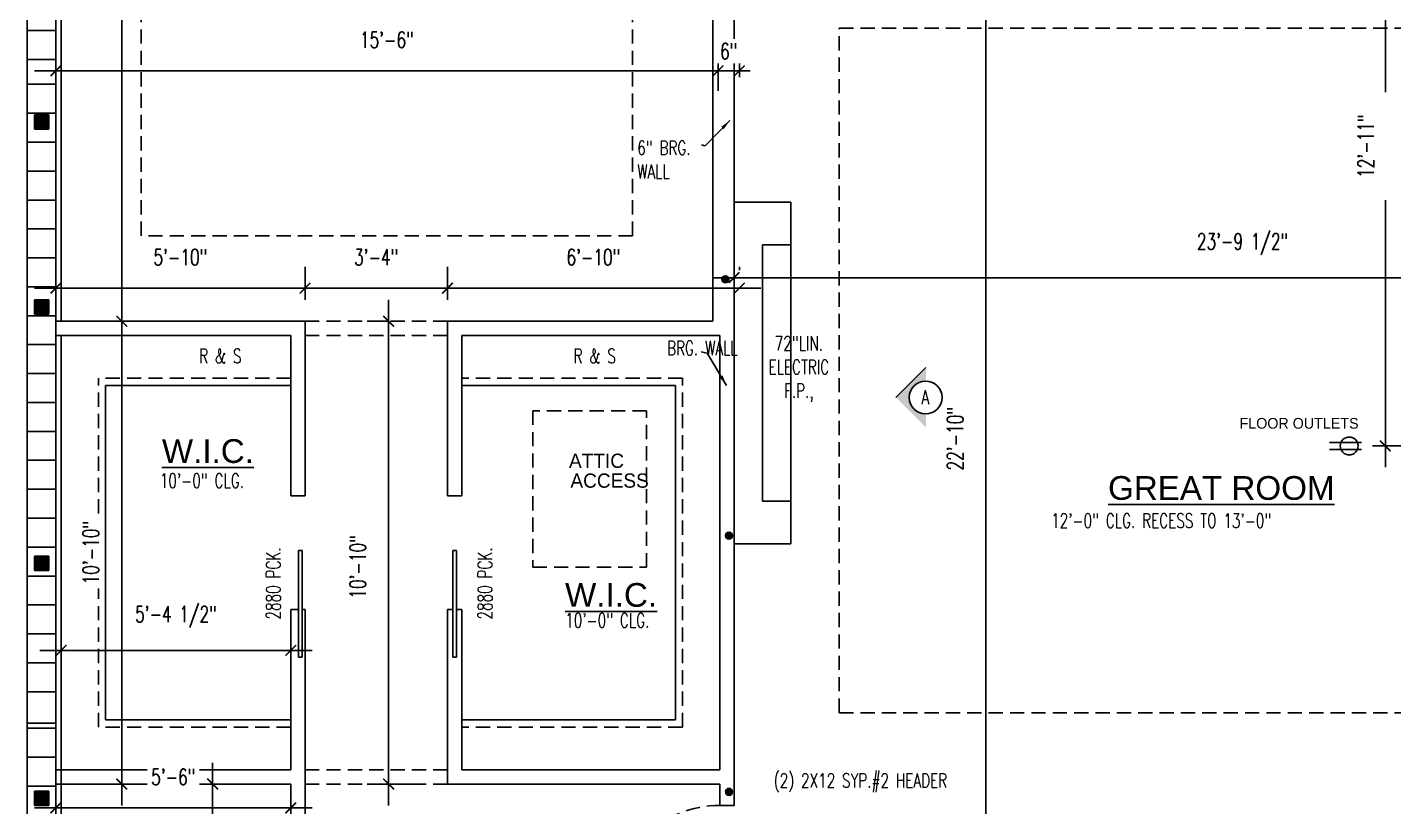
# Model space of a CAD drawing. Header units: inches. Extents: x -25328 to 8149, y -5530 to 4336.
# Drawn here: x -25318.6 to -24934.9, y 3133 to 3352 of the extents above; entities that cross this region are included whole.
import ezdxf

# ---------------------------------------------------------------- set-up
doc = ezdxf.new("R2010")
doc.units = ezdxf.units.IN
doc.header["$LTSCALE"] = 16
doc.header["$MEASUREMENT"] = 0
doc.linetypes.add('HIDDEN', pattern=[0.375, 0.25, -0.125])
doc.layers.get('0').update_dxf_attribs({"linetype": 'CONTINUOUS'})
doc.layers.get('DEFPOINTS').update_dxf_attribs({"linetype": 'CONTINUOUS'})
doc.layers.add('AREA', color=7, linetype='HIDDEN', plot=False)
for name, color, linetype in [('BLOCK', 8, 'CONTINUOUS'), ('CEILING', 8, 'CONTINUOUS'), ('CELLS', 165, 'CONTINUOUS'), ('CONC', 3, 'CONTINUOUS'), ('DIM', 5, 'CONTINUOUS'), ('DIMS', 5, 'CONTINUOUS'), ('DOORS', 1, 'CONTINUOUS'), ('DRY WALL', 8, 'CONTINUOUS'), ('ELECTRIC', 3, 'CONTINUOUS'), ('REBAR', 1, 'CONTINUOUS'), ('SHELF', 2, 'CONTINUOUS'), ('TEXT', 11, 'CONTINUOUS'), ('TEXT ROOM', 3, 'CONTINUOUS'), ('WALLS EXT', 6, 'CONTINUOUS'), ('WALLS INT', 6, 'CONTINUOUS')]:
    doc.layers.add(name, color=color, linetype=linetype)
doc.styles.add('ARCHM', font='ARCHM.SHX')
doc.styles.add('PAYTAS RM', font='romans.shx', dxfattribs={"width": 0.7, "height": 4.5})
doc.styles.add('PAYTS NOTES', font='romans.shx', dxfattribs={"width": 0.7, "height": 4.5})
doc.styles.add('TEST', font='swissk.ttf', dxfattribs={"height": 4})
doc.dimstyles.new('DIM- PAYTAS', dxfattribs={"dimscale": 48, "dimtxt": 0.1, "dimasz": 0.0625, "dimexe": 0.125, "dimexo": 0.125, "dimgap": 0.125, "dimtad": 1, "dimdec": 1, "dimzin": 3, "dimdsep": 46, "dimlunit": 4, "dimtxsty": 'PAYTAS RM', "dimblk": 'ARCHTICK', "dimcen": 0.09, "dimdle": 0.125, "dimclrd": 5, "dimclre": 5, "dimclrt": 11, "dimadec": 0, "dimazin": 0, "dimtfac": 1, "dimtdec": 1, "dimtofl": 0, "dimtmove": 2, "dimatfit": 3, "dimfxl": 0, "dimfrac": 2, "dimtolj": 1, "dimtzin": 3, "dimarcsym": 0})

# ---------------------------------------------------------------- blocks, each defined once
blk = doc.blocks.new('A$C79851F00')
at = {"layer": 'DOORS'}
for p, q in [((0, 1.5), (30, 1.5)), ((0, 0), (0, 1.5)), ((30, 0), (0, 0)), ((30, 1.5), (30, 0))]:
    blk.add_line(p, q, dxfattribs=at)
at = {"layer": 'DOORS', "color": 8, "linetype": 'HIDDEN'}
blk.add_arc((-0.03, -0.07), 30.07, 2.9928, 89.9448, dxfattribs=at)
blk = doc.blocks.new('CELL')
at = {"layer": 'CELLS', "linetype": 'Continuous'}
for p, q in [((-1.99, -1.89), (-1.99, 2.11)), ((-1.99, 2.11), (2.01, 2.11)), ((2.01, 2.11), (2.01, -1.89)), ((2.01, -1.89), (-1.99, -1.89))]:
    blk.add_line(p, q, dxfattribs=at)
for points in [[(-1.99, 2.11), (-1.99, -1.89), (2.01, 2.11), (-0.07, -1.89)], [(2.01, 2.11), (-0.07, -1.89), (2.01, -0.79), (1.71, -1.89)], [(2.01, -0.79), (1.71, -1.89), (2.01, -1.89)]]:
    blk.add_solid(points, dxfattribs=at)
blk = doc.blocks.new('_ArchTick')
at = {"color": 0, "linetype": 'ByBlock', "const_width": 0.15}
blk.add_lwpolyline([(-0.5, -0.5), (0.5, 0.5)], dxfattribs=at)
blk = doc.blocks.new('*D375')
at = {"layer": 'DEFPOINTS', "color": 0, "transparency": 16777216}
for p in [(-25240.61, 3278.72), (-25310.61, 3269.4), (-25240.61, 3269.4)]:
    blk.add_point(p, dxfattribs=at)
at = {"layer": 'DIMS', "color": 5, "lineweight": -2, "transparency": 16777216}
for p, q in [((-25310.61, 3275.4), (-25310.61, 3284.72)), ((-25240.61, 3275.4), (-25240.61, 3284.72)), ((-25316.61, 3278.72), (-25234.61, 3278.72))]:
    blk.add_line(p, q, dxfattribs=at)
at = {"layer": 'DIMS', "color": 5, "lineweight": -2, "transparency": 16777216, "xscale": 3, "yscale": 3, "zscale": 3, "rotation": 180}
blk.add_blockref('_ArchTick', (-25310.61, 3278.72), dxfattribs=at)
at = {"layer": 'DIMS', "color": 5, "lineweight": -2, "transparency": 16777216, "xscale": 3, "yscale": 3, "zscale": 3}
blk.add_blockref('_ArchTick', (-25240.61, 3278.72), dxfattribs=at)
at = {"layer": 'DIMS', "color": 11, "transparency": 16777216, "insert": (-25275.61, 3287.4), "char_height": 4.5, "attachment_point": 5, "style": 'PAYTAS RM'}
blk.add_mtext('\\A1;5\'-10"', dxfattribs=at)
blk = doc.blocks.new('*D376')
at = {"layer": 'DEFPOINTS', "color": 0, "transparency": 16777216}
for p in [(-25200.61, 3278.72), (-25240.61, 3269.4), (-25200.61, 3269.4)]:
    blk.add_point(p, dxfattribs=at)
at = {"layer": 'DIMS', "color": 5, "lineweight": -2, "transparency": 16777216}
for p, q in [((-25240.61, 3275.4), (-25240.61, 3284.72)), ((-25200.61, 3275.4), (-25200.61, 3284.72)), ((-25246.61, 3278.72), (-25194.61, 3278.72))]:
    blk.add_line(p, q, dxfattribs=at)
at = {"layer": 'DIMS', "color": 5, "lineweight": -2, "transparency": 16777216, "xscale": 3, "yscale": 3, "zscale": 3, "rotation": 180}
blk.add_blockref('_ArchTick', (-25240.61, 3278.72), dxfattribs=at)
at = {"layer": 'DIMS', "color": 5, "lineweight": -2, "transparency": 16777216, "xscale": 3, "yscale": 3, "zscale": 3}
blk.add_blockref('_ArchTick', (-25200.61, 3278.72), dxfattribs=at)
at = {"layer": 'DIMS', "color": 11, "transparency": 16777216, "insert": (-25220.61, 3287.4), "char_height": 4.5, "attachment_point": 5, "style": 'PAYTAS RM'}
blk.add_mtext('\\A1;3\'-4"', dxfattribs=at)
blk = doc.blocks.new('*D377')
at = {"layer": 'DEFPOINTS', "color": 0, "transparency": 16777216}
for p in [(-25118.61, 3278.72), (-25118.61, 3277.75), (-25200.61, 3269.4)]:
    blk.add_point(p, dxfattribs=at)
at = {"layer": 'DIMS', "color": 5, "lineweight": -2, "transparency": 16777216}
for p, q in [((-25200.61, 3275.4), (-25200.61, 3284.72)), ((-25118.61, 3283.75), (-25118.61, 3284.72)), ((-25206.61, 3278.72), (-25112.61, 3278.72))]:
    blk.add_line(p, q, dxfattribs=at)
at = {"layer": 'DIMS', "color": 5, "lineweight": -2, "transparency": 16777216, "xscale": 3, "yscale": 3, "zscale": 3, "rotation": 180}
blk.add_blockref('_ArchTick', (-25200.61, 3278.72), dxfattribs=at)
at = {"layer": 'DIMS', "color": 5, "lineweight": -2, "transparency": 16777216, "xscale": 3, "yscale": 3, "zscale": 3}
blk.add_blockref('_ArchTick', (-25118.61, 3278.72), dxfattribs=at)
at = {"layer": 'DIMS', "color": 11, "transparency": 16777216, "insert": (-25159.61, 3287.4), "char_height": 4.5, "attachment_point": 5, "style": 'PAYTAS RM'}
blk.add_mtext('\\A1;6\'-10"', dxfattribs=at)
blk = doc.blocks.new('*D378')
at = {"layer": 'DEFPOINTS', "color": 0, "transparency": 16777216}
for p in [(-25310.61, 3348.03), (-25124.61, 3339.77), (-25124.61, 3339.77)]:
    blk.add_point(p, dxfattribs=at)
at = {"layer": 'DIMS', "color": 5, "lineweight": -2, "transparency": 16777216}
for p, q in [((-25316.61, 3339.77), (-25118.61, 3339.77)), ((-25310.61, 3342.03), (-25310.61, 3333.77))]:
    blk.add_line(p, q, dxfattribs=at)
at = {"layer": 'DIMS', "color": 5, "lineweight": -2, "transparency": 16777216, "xscale": 3, "yscale": 3, "zscale": 3, "rotation": 180}
blk.add_blockref('_ArchTick', (-25310.61, 3339.77), dxfattribs=at)
at = {"layer": 'DIMS', "color": 5, "lineweight": -2, "transparency": 16777216, "xscale": 3, "yscale": 3, "zscale": 3}
blk.add_blockref('_ArchTick', (-25124.61, 3339.77), dxfattribs=at)
at = {"layer": 'DIMS', "color": 11, "transparency": 16777216, "insert": (-25217.61, 3348.45), "char_height": 4.5, "attachment_point": 5, "style": 'PAYTAS RM'}
blk.add_mtext('\\A1;15\'-6"', dxfattribs=at)
blk = doc.blocks.new('226')
for p, q in [((0, -9.02), (0, 0)), ((2, -9.02), (2, 0))]:
    blk.add_line(p, q)
blk.add_circle((1, -5.52), 2.51)
blk = doc.blocks.new('*D392')
at = {"layer": 'DEFPOINTS', "color": 0, "transparency": 16777216}
for p in [(-25272.26, 3139.4), (-25266.57, 3139.4), (-25272.26, 3099.4)]:
    blk.add_point(p, dxfattribs=at)
at = {"layer": 'DIM', "color": 5, "lineweight": -2, "transparency": 16777216}
for p, q in [((-25266.57, 3093.4), (-25266.57, 3145.4)), ((-25266.26, 3139.4), (-25260.57, 3139.4)), ((-25266.26, 3099.4), (-25260.57, 3099.4))]:
    blk.add_line(p, q, dxfattribs=at)
at = {"layer": 'DIM', "color": 5, "lineweight": -2, "transparency": 16777216, "xscale": 3, "yscale": 3, "zscale": 3}
for p, rotation in [((-25266.57, 3139.4), 90), ((-25266.57, 3099.4), 270)]:
    blk.add_blockref('_ArchTick', p, dxfattribs=dict(at, rotation=rotation))
at = {"layer": 'DIM', "color": 11, "transparency": 16777216, "insert": (-25276.21, 3120.4), "char_height": 4.5, "attachment_point": 5, "rotation": 90, "style": 'PAYTAS RM', "bg_fill": 3, "box_fill_scale": 1.25, "bg_fill_color": 256, "bg_fill_true_color": 13158600, "bg_fill_transparency": 0}
blk.add_mtext('\\A1;3\'-4"', dxfattribs=at)
blk = doc.blocks.new('*D393')
at = {"layer": 'CONC', "color": 5, "lineweight": -2, "transparency": 16777216}
for p, q in [((-25309.11, 3169.96), (-25309.11, 3182.96)), ((-25238.61, 3176.96), (-25315.11, 3176.96))]:
    blk.add_line(p, q, dxfattribs=at)
at = {"layer": 'DEFPOINTS', "color": 0, "transparency": 16777216}
for p in [(-25309.11, 3176.96), (-25244.61, 3176.96), (-25309.11, 3163.96)]:
    blk.add_point(p, dxfattribs=at)
at = {"layer": 'CONC', "color": 5, "lineweight": -2, "transparency": 16777216, "xscale": 3, "yscale": 3, "zscale": 3, "rotation": 180}
blk.add_blockref('_ArchTick', (-25309.11, 3176.96), dxfattribs=at)
at = {"layer": 'CONC', "color": 5, "lineweight": -2, "transparency": 16777216, "xscale": 3, "yscale": 3, "zscale": 3}
blk.add_blockref('_ArchTick', (-25244.61, 3176.96), dxfattribs=at)
at = {"layer": 'CONC', "color": 11, "transparency": 16777216, "insert": (-25276.86, 3186.38), "char_height": 4.5, "attachment_point": 5, "style": 'PAYTAS RM'}
blk.add_mtext('\\A1;5\'-4 1/2"', dxfattribs=at)
blk = doc.blocks.new('*D416')
at = {"layer": 'DEFPOINTS', "color": 0, "transparency": 16777216}
for p in [(-25217.14, 3269.4), (-25211.38, 3269.4), (-25200.61, 3139.4)]:
    blk.add_point(p, dxfattribs=at)
at = {"layer": 'DIM', "color": 5, "lineweight": -2, "transparency": 16777216}
for p, q in [((-25217.14, 3133.4), (-25217.14, 3275.4)), ((-25217.38, 3269.4), (-25223.14, 3269.4)), ((-25206.61, 3139.4), (-25223.14, 3139.4))]:
    blk.add_line(p, q, dxfattribs=at)
at = {"layer": 'DIM', "color": 5, "lineweight": -2, "transparency": 16777216, "xscale": 3, "yscale": 3, "zscale": 3}
for p, rotation in [((-25217.14, 3269.4), 90), ((-25217.14, 3139.4), 270)]:
    blk.add_blockref('_ArchTick', p, dxfattribs=dict(at, rotation=rotation))
at = {"layer": 'DIM', "color": 11, "transparency": 16777216, "insert": (-25225.82, 3200.4), "char_height": 4.5, "attachment_point": 5, "rotation": 90, "style": 'PAYTAS RM', "bg_fill": 3, "box_fill_scale": 1.25, "bg_fill_color": 256, "bg_fill_true_color": 13158600, "bg_fill_transparency": 0}
blk.add_mtext('\\A1;10\'-10"', dxfattribs=at)
blk = doc.blocks.new('*D404')
at = {"layer": 'CONC', "color": 5, "lineweight": -2, "transparency": 16777216}
for p, q in [((-24937.19, 3395.39), (-24937.19, 3333.73)), ((-24946.63, 3389.39), (-24931.19, 3389.39)), ((-24937.19, 3228.38), (-24937.19, 3303.43)), ((-24940.84, 3234.38), (-24931.19, 3234.38))]:
    blk.add_line(p, q, dxfattribs=at)
at = {"layer": 'DEFPOINTS', "color": 0, "transparency": 16777216}
for p in [(-24952.63, 3389.39), (-24937.19, 3389.39), (-24946.84, 3234.38)]:
    blk.add_point(p, dxfattribs=at)
at = {"layer": 'CONC', "color": 5, "lineweight": -2, "transparency": 16777216, "xscale": 3, "yscale": 3, "zscale": 3}
for p, rotation in [((-24937.19, 3389.39), 90), ((-24937.19, 3234.38), 270)]:
    blk.add_blockref('_ArchTick', p, dxfattribs=dict(at, rotation=rotation))
at = {"layer": 'CONC', "color": 11, "transparency": 16777216, "insert": (-24942.67, 3318.58), "char_height": 4.5, "attachment_point": 5, "rotation": 90, "style": 'PAYTAS RM'}
blk.add_mtext('\\A1;12\'-11"', dxfattribs=at)
blk = doc.blocks.new('*D405')
at = {"layer": 'DEFPOINTS', "color": 0, "transparency": 16777216}
for p in [(-25300.11, 3525.4), (-25300.11, 3269.4), (-25292.08, 3269.4)]:
    blk.add_point(p, dxfattribs=at)
at = {"layer": 'DIM', "color": 5, "lineweight": -2, "transparency": 16777216}
for p, q in [((-25292.08, 3531.4), (-25292.08, 3263.4)), ((-25294.11, 3525.4), (-25286.08, 3525.4)), ((-25294.11, 3269.4), (-25286.08, 3269.4))]:
    blk.add_line(p, q, dxfattribs=at)
at = {"layer": 'DIM', "color": 5, "lineweight": -2, "transparency": 16777216, "xscale": 3, "yscale": 3, "zscale": 3}
for p, rotation in [((-25292.08, 3525.4), 90), ((-25292.08, 3269.4), 270)]:
    blk.add_blockref('_ArchTick', p, dxfattribs=dict(at, rotation=rotation))
at = {"layer": 'DIM', "color": 11, "transparency": 16777216, "insert": (-25300.76, 3397.4), "char_height": 4.5, "attachment_point": 5, "rotation": 90, "style": 'PAYTAS RM', "bg_fill": 3, "box_fill_scale": 1.25, "bg_fill_color": 256, "bg_fill_true_color": 13158600, "bg_fill_transparency": 0}
blk.add_mtext('\\A1;21\'-4"', dxfattribs=at)
blk = doc.blocks.new('*D395')
at = {"layer": 'DEFPOINTS', "color": 0, "transparency": 16777216}
for p in [(-25118.61, 3339.77), (-25118.61, 3331.93), (-25124.61, 3328.11)]:
    blk.add_point(p, dxfattribs=at)
at = {"layer": 'DIM', "color": 5, "lineweight": -2, "transparency": 16777216}
for p, q in [((-25124.61, 3334.11), (-25124.61, 3345.77)), ((-25118.61, 3337.93), (-25118.61, 3345.77)), ((-25124.61, 3339.77), (-25127.61, 3339.77)), ((-25118.61, 3339.77), (-25115.61, 3339.77))]:
    blk.add_line(p, q, dxfattribs=at)
at = {"layer": 'DIM', "color": 11, "transparency": 16777216, "insert": (-25121.61, 3345.28), "char_height": 4.5, "attachment_point": 5, "style": 'PAYTAS RM', "bg_fill": 3, "box_fill_scale": 1.25, "bg_fill_color": 256, "bg_fill_true_color": 13158600, "bg_fill_transparency": 0}
blk.add_mtext('\\A1;6"', dxfattribs=at)
at = {"layer": 'DIM', "color": 5, "lineweight": -2, "transparency": 16777216, "xscale": 3, "yscale": 3, "zscale": 3}
blk.add_blockref('_ArchTick', (-25124.61, 3339.77), dxfattribs=at)
at = {"layer": 'DIM', "color": 5, "lineweight": -2, "transparency": 16777216, "xscale": 3, "yscale": 3, "zscale": 3, "rotation": 180}
blk.add_blockref('_ArchTick', (-25118.61, 3339.77), dxfattribs=at)
blk = doc.blocks.new('*D396')
at = {"layer": 'DEFPOINTS', "color": 0, "transparency": 16777216}
for p in [(-25298.69, 3269.4), (-25292.08, 3269.4), (-25290.85, 3139.4)]:
    blk.add_point(p, dxfattribs=at)
at = {"layer": 'DIM', "color": 5, "lineweight": -2, "transparency": 16777216}
for p, q in [((-25292.08, 3133.4), (-25292.08, 3275.4)), ((-25292.69, 3269.4), (-25286.08, 3269.4)), ((-25296.85, 3139.4), (-25298.08, 3139.4))]:
    blk.add_line(p, q, dxfattribs=at)
at = {"layer": 'DIM', "color": 5, "lineweight": -2, "transparency": 16777216, "xscale": 3, "yscale": 3, "zscale": 3}
for p, rotation in [((-25292.08, 3269.4), 90), ((-25292.08, 3139.4), 270)]:
    blk.add_blockref('_ArchTick', p, dxfattribs=dict(at, rotation=rotation))
at = {"layer": 'DIM', "color": 11, "transparency": 16777216, "insert": (-25300.76, 3204.4), "char_height": 4.5, "attachment_point": 5, "rotation": 90, "style": 'PAYTAS RM', "bg_fill": 3, "box_fill_scale": 1.25, "bg_fill_color": 256, "bg_fill_true_color": 13158600, "bg_fill_transparency": 0}
blk.add_mtext('\\A1;10\'-10"', dxfattribs=at)
blk = doc.blocks.new('*D436')
at = {"layer": 'DEFPOINTS', "color": 0, "transparency": 16777216}
for p in [(-25120.11, 3313.72), (-24834.48, 3292.64), (-24834.48, 3281.65)]:
    blk.add_point(p, dxfattribs=at)
at = {"layer": 'WALLS INT', "color": 5, "lineweight": -2, "transparency": 16777216}
for p, q in [((-25120.11, 3307.72), (-25120.11, 3275.65)), ((-24834.48, 3286.64), (-24834.48, 3275.65)), ((-25126.11, 3281.65), (-24828.48, 3281.65))]:
    blk.add_line(p, q, dxfattribs=at)
at = {"layer": 'WALLS INT', "color": 5, "lineweight": -2, "transparency": 16777216, "xscale": 3, "yscale": 3, "zscale": 3, "rotation": 180}
blk.add_blockref('_ArchTick', (-25120.11, 3281.65), dxfattribs=at)
at = {"layer": 'WALLS INT', "color": 5, "lineweight": -2, "transparency": 16777216, "xscale": 3, "yscale": 3, "zscale": 3}
blk.add_blockref('_ArchTick', (-24834.48, 3281.65), dxfattribs=at)
at = {"layer": 'WALLS INT', "color": 11, "transparency": 16777216, "insert": (-24977.29, 3291.08), "char_height": 4.5, "attachment_point": 5, "style": 'PAYTAS RM', "bg_fill": 3, "box_fill_scale": 1.25, "bg_fill_color": 256, "bg_fill_true_color": 13158600, "bg_fill_transparency": 0}
blk.add_mtext('\\A1;23\'-9 1/2"', dxfattribs=at)
blk = doc.blocks.new('*D437')
at = {"layer": 'DEFPOINTS', "color": 0, "transparency": 16777216}
for p in [(-25078.58, 3373.4), (-25096.02, 3099.4), (-25049.36, 3099.4)]:
    blk.add_point(p, dxfattribs=at)
at = {"layer": 'WALLS INT', "color": 5, "lineweight": -2, "transparency": 16777216}
for p, q in [((-25049.36, 3379.4), (-25049.36, 3093.4)), ((-25072.58, 3373.4), (-25043.36, 3373.4)), ((-25090.02, 3099.4), (-25043.36, 3099.4))]:
    blk.add_line(p, q, dxfattribs=at)
at = {"layer": 'WALLS INT', "color": 5, "lineweight": -2, "transparency": 16777216, "xscale": 3, "yscale": 3, "zscale": 3}
for p, rotation in [((-25049.36, 3373.4), 90), ((-25049.36, 3099.4), 270)]:
    blk.add_blockref('_ArchTick', p, dxfattribs=dict(at, rotation=rotation))
at = {"layer": 'WALLS INT', "color": 11, "transparency": 16777216, "insert": (-25058.03, 3236.4), "char_height": 4.5, "attachment_point": 5, "rotation": 90, "style": 'PAYTAS RM', "bg_fill": 3, "box_fill_scale": 1.25, "bg_fill_color": 256, "bg_fill_true_color": 13158600, "bg_fill_transparency": 0}
blk.add_mtext('\\A1;22\'-10"', dxfattribs=at)
blk = doc.blocks.new('*D442')
at = {"layer": 'DEFPOINTS', "color": 0, "transparency": 16777216}
for p in [(-25310.61, 3135.61), (-25244.61, 3134.61), (-25244.61, 3132.71)]:
    blk.add_point(p, dxfattribs=at)
at = {"layer": 'WALLS INT', "color": 5, "lineweight": -2, "transparency": 16777216}
for p, q in [((-25316.61, 3132.71), (-25238.61, 3132.71)), ((-25310.61, 3129.61), (-25310.61, 3126.71)), ((-25244.61, 3128.61), (-25244.61, 3126.71))]:
    blk.add_line(p, q, dxfattribs=at)
at = {"layer": 'WALLS INT', "color": 5, "lineweight": -2, "transparency": 16777216, "xscale": 3, "yscale": 3, "zscale": 3, "rotation": 180}
blk.add_blockref('_ArchTick', (-25310.61, 3132.71), dxfattribs=at)
at = {"layer": 'WALLS INT', "color": 5, "lineweight": -2, "transparency": 16777216, "xscale": 3, "yscale": 3, "zscale": 3}
blk.add_blockref('_ArchTick', (-25244.61, 3132.71), dxfattribs=at)
at = {"layer": 'WALLS INT', "color": 11, "transparency": 16777216, "insert": (-25277.61, 3141.39), "char_height": 4.5, "attachment_point": 5, "style": 'PAYTAS RM', "bg_fill": 3, "box_fill_scale": 1.25, "bg_fill_color": 256, "bg_fill_true_color": 13158600, "bg_fill_transparency": 0}
blk.add_mtext('\\A1;5\'-6"', dxfattribs=at)

msp = doc.modelspace()

# ---------------------------------------------------------------- hatches: boundary and pattern name
at = {"layer": 'DIMS'}
msp.add_hatch(color=5, dxfattribs=at).paths.add_polyline_path([(-25066.24734131, 3239.57070197), (-25066.24734131, 3243.37757288, -0.0033909024), (-25066.30992836, 3243.37714842, -1), (-25066.30992836, 3252.60613861, -0.0033909024), (-25066.24734131, 3252.60571415), (-25066.24734131, 3256.41258506), (-25074.66828286, 3247.99164351)])
at = {"layer": 'REBAR'}
for points in [[(-25121.54397934, 3281.1851238, 1), (-25123.54397934, 3281.1851238, 1)], [(-25120.54397934, 3209.1851238, 1), (-25122.54397934, 3209.1851238, 1)], [(-25120.54397934, 3137.1851238, 1), (-25122.54397934, 3137.1851238, 1)]]:
    msp.add_hatch(color=256, dxfattribs=at).paths.add_polyline_path(points)

# ---------------------------------------------------------------- linework, layer by layer
at = {"layer": 'BLOCK'}
for p, q in [((-25310.60610512, 3351.09836691), (-25318.60610512, 3351.09836691)), ((-25310.60610512, 3342.97336691), (-25318.60610512, 3342.97336691)), ((-25310.60610512, 3335.96544395), (-25318.60610512, 3335.96544395)), ((-25310.60610512, 3327.84044395), (-25318.60610512, 3327.84044395)), ((-25310.60610512, 3319.71544395), (-25318.60610512, 3319.71544395)), ((-25310.60610512, 3311.59044395), (-25318.60610512, 3311.59044395)), ((-25310.60610512, 3303.46544395), (-25318.60610512, 3303.46544395)), ((-25310.60610512, 3295.34044395), (-25318.60610512, 3295.34044395)), ((-25310.60610512, 3287.21544395), (-25318.60610512, 3287.21544395)), ((-25310.60610512, 3279.09044395), (-25318.60610512, 3279.09044395)), ((-25310.60610512, 3270.96544395), (-25318.60610512, 3270.96544395)), ((-25310.60610512, 3262.84044395), (-25318.60610512, 3262.84044395)), ((-25310.60610512, 3254.71544395), (-25318.60610512, 3254.71544395)), ((-25310.60610512, 3246.59044395), (-25318.60610512, 3246.59044395)), ((-25310.60610512, 3238.46544395), (-25318.60610512, 3238.46544395)), ((-25310.60610512, 3230.34044395), (-25318.60610512, 3230.34044395)), ((-25310.60610512, 3222.21544395), (-25318.60610512, 3222.21544395)), ((-25310.60610512, 3214.09044395), (-25318.60610512, 3214.09044395)), ((-25310.60610512, 3205.96544395), (-25318.60610512, 3205.96544395)), ((-25310.60610512, 3197.84044395), (-25318.60610512, 3197.84044395)), ((-25310.60610512, 3189.71544395), (-25318.60610512, 3189.71544395)), ((-25310.60610512, 3181.59044395), (-25318.60610512, 3181.59044395)), ((-25310.60610512, 3173.46544395), (-25318.60610512, 3173.46544395)), ((-25310.60610512, 3165.34044395), (-25318.60610512, 3165.34044395)), ((-25310.60610512, 3156.49510452), (-25318.60610512, 3156.49510452)), ((-25310.60610512, 3155.09044395), (-25318.60610512, 3155.09044395)), ((-25310.60610512, 3146.96544395), (-25318.60610512, 3146.96544395)), ((-25310.60610512, 3138.84044395), (-25318.60610512, 3138.84044395))]:
    msp.add_line(p, q, dxfattribs=at)
at = {"layer": 'CEILING', "linetype": 'HIDDEN'}
for p, q in [((-25286.60610512, 3293.39772563), (-25286.60610512, 3501.39772563)), ((-25148.60610512, 3293.39772563), (-25148.60610512, 3501.39772563)), ((-25090.60610512, 3159.45515537), (-25090.60610512, 3351.76898955)), ((-25090.60610512, 3351.76898955), (-24882.60610512, 3351.76898955)), ((-25148.60610512, 3293.39772563), (-25286.60610512, 3293.39772563)), ((-25240.60610512, 3269.39772563), (-25200.60610512, 3269.39772563)), ((-25240.60610512, 3265.39772563), (-25200.60610512, 3265.39772563)), ((-25176.67360664, 3244.28294882), (-25176.67360664, 3200.28294882)), ((-25144.67360664, 3244.28294882), (-25176.67360664, 3244.28294882)), ((-25144.67360664, 3200.28294882), (-25144.67360664, 3244.28294882)), ((-25176.67360664, 3200.28294882), (-25144.67360664, 3200.28294882)), ((-25090.60610512, 3159.45515537), (-24882.60610512, 3159.45515537))]:
    msp.add_line(p, q, dxfattribs=at)
at = {"layer": 'DIMS'}
msp.add_line((-25074.66828286, 3247.99164351), (-25066.24734131, 3256.41258506), dxfattribs=at)
msp.add_circle((-25066.30992836, 3247.99164351), 4.61449509, dxfattribs=at)
at = {"layer": 'DOORS'}
for p, q in [((-25242.44781776, 3220.39772563), (-25241.44781776, 3220.39772563)), ((-25242.44781776, 3175.01580882), (-25242.44781776, 3205.01580882)), ((-25242.44781776, 3205.01580882), (-25241.44781776, 3205.01580882)), ((-25241.44781776, 3175.01580882), (-25241.44781776, 3205.01580882)), ((-25198.07610969, 3175.01580882), (-25198.07610969, 3205.01580882)), ((-25242.44781776, 3175.01580882), (-25241.44781776, 3175.01580882))]:
    msp.add_line(p, q, dxfattribs=at)
at = {"layer": 'DRY WALL'}
for p, q in [((-25309.10610512, 3523.89772563), (-25309.10610512, 3269.39772563)), ((-25309.10610512, 3265.39772563), (-25309.10610512, 2882.89772563))]:
    msp.add_line(p, q, dxfattribs=at)
at = {"layer": 'REBAR'}
for centre in [(-25122.54397934, 3281.1851238), (-25121.54397934, 3209.1851238), (-25121.54397934, 3137.1851238)]:
    msp.add_circle(centre, 1, dxfattribs=at)
at = {"layer": 'SHELF', "linetype": 'HIDDEN'}
for p, q in [((-25244.60610512, 3253.39772563), (-25298.60610512, 3253.39772563)), ((-25298.60610512, 3155.39772563), (-25298.60610512, 3253.39772563)), ((-25134.60610512, 3253.39772563), (-25196.60610512, 3253.39772563)), ((-25134.60610512, 3155.39772563), (-25134.60610512, 3253.39772563)), ((-25244.60610512, 3155.39772563), (-25298.60610512, 3155.39772563)), ((-25134.60610512, 3155.39772563), (-25196.60610512, 3155.39772563))]:
    msp.add_line(p, q, dxfattribs=at)
at = {"layer": 'SHELF'}
for p, q in [((-25244.60610512, 3251.39772563), (-25296.60610512, 3251.39772563)), ((-25296.60610512, 3157.39772563), (-25296.60610512, 3251.39772563)), ((-25136.60610512, 3251.39772563), (-25196.60610512, 3251.39772563)), ((-25136.60610512, 3157.39772563), (-25136.60610512, 3251.39772563)), ((-25244.60610512, 3157.39772563), (-25296.60610512, 3157.39772563)), ((-25136.60610512, 3157.39772563), (-25196.60610512, 3157.39772563))]:
    msp.add_line(p, q, dxfattribs=at)
at = {"layer": 'WALLS EXT'}
for p, q in [((-25318.60610512, 3346.1822496), (-25318.60610512, 3473.39772563)), ((-25310.60610512, 3473.39772563), (-25310.60610512, 3346.1822496)), ((-25318.60610512, 3349.39772563), (-25318.60610512, 3131.39772563)), ((-25310.60610512, 3349.39772563), (-25310.60610512, 3068.9014723))]:
    msp.add_line(p, q, dxfattribs=at)
at = {"layer": 'WALLS INT'}
for p, q in [((-25126.10610512, 3269.39772563), (-25126.10610512, 3473.39772563)), ((-25126.10610512, 3269.39772563), (-25126.10610512, 3442.91244425)), ((-25120.10610512, 3133.39772563), (-25120.10610512, 3373.39772563)), ((-25104.1343308, 3302.88979711), (-25120.10610512, 3302.88979711)), ((-25104.1343308, 3206.88979711), (-25104.1343308, 3302.88979711)), ((-25112.10610512, 3290.88979711), (-25112.10610512, 3218.88979711)), ((-25112.10610512, 3290.88979711), (-25104.1343308, 3290.88979711)), ((-25240.60610512, 3269.39772563), (-25310.60610512, 3269.39772563)), ((-25240.60610512, 3269.39772563), (-25240.60610512, 3220.39772563)), ((-25200.60610512, 3269.39772563), (-25200.60610512, 3220.39772563)), ((-25126.10610512, 3269.39772563), (-25200.60610512, 3269.39772563)), ((-25244.60610512, 3265.39772563), (-25310.60610512, 3265.39772563)), ((-25244.60610512, 3265.39772563), (-25244.60610512, 3220.39772563)), ((-25124.10610512, 3265.39772563), (-25196.60610512, 3265.39772563)), ((-25196.60610512, 3265.39772563), (-25196.60610512, 3220.39772563)), ((-25124.10610512, 3143.39772563), (-25124.10610512, 3265.39772563)), ((-25240.60610512, 3220.39772563), (-25244.60610512, 3220.39772563)), ((-25200.60610512, 3220.39772563), (-25196.60610512, 3220.39772563)), ((-25112.10610512, 3218.88979711), (-25104.1343308, 3218.88979711)), ((-25104.1343308, 3206.88979711), (-25120.10610512, 3206.88979711)), ((-25244.60610512, 3188.39772563), (-25244.60610512, 3182.39772563)), ((-25242.44781776, 3188.39772563), (-25244.60610512, 3188.39772563)), ((-25240.60610512, 3188.39772563), (-25241.44781776, 3188.39772563)), ((-25240.60610512, 3188.39772563), (-25240.60610512, 3095.39772563)), ((-25200.60610512, 3188.39772563), (-25200.60610512, 3139.39772563)), ((-25200.60610512, 3188.39772563), (-25199.07610969, 3188.39772563)), ((-25198.07610969, 3188.39772563), (-25196.60610512, 3188.39772563)), ((-25196.60610512, 3188.39772563), (-25196.60610512, 3143.39772563)), ((-25244.60610512, 3182.39772563), (-25244.60610512, 3143.39772563)), ((-25244.60610512, 3182.39772563), (-25244.60610512, 3182.39772563)), ((-25244.60610512, 3143.39772563), (-25310.60610512, 3143.39772563)), ((-25124.10610512, 3143.39772563), (-25196.60610512, 3143.39772563)), ((-25244.60610512, 3139.39772563), (-25310.60610512, 3139.39772563)), ((-25244.60610512, 3139.39772563), (-25244.60610512, 3099.39772563)), ((-25124.10610512, 3139.39772563), (-25200.60610512, 3139.39772563)), ((-25124.10610512, 3133.39772563), (-25124.10610512, 3139.39772563)), ((-25120.10610512, 3133.39772563), (-25124.10610512, 3133.39772563))]:
    msp.add_line(p, q, dxfattribs=at)

# ---------------------------------------------------------------- block references
at = {"layer": 'CELLS', "rotation": 180}
msp.add_blockref('CELL', (-25314.53941744, 3325.50839857), dxfattribs=at)
at = {"layer": 'CELLS', "xscale": -1, "rotation": 270}
for p in [(-25314.71677807, 3273.3885561), (-25314.71677807, 3201.3885561), (-25314.71677807, 3135.3885561)]:
    msp.add_blockref('CELL', p, dxfattribs=at)
at = {"layer": 'DOORS', "xscale": -1}
msp.add_blockref('A$C79851F00', (-25124.10610417, 3103.39772494), dxfattribs=at)
at = {"layer": 'ELECTRIC', "xscale": -1, "rotation": 90}
msp.add_blockref('226', (-24952.86560738, 3235.3828145), dxfattribs=at)

# ---------------------------------------------------------------- texts
at = {"layer": 'TEXT', "style": 'PAYTS NOTES', "width": 0.7}
msp.add_text('A', height=4, dxfattribs=at).set_placement((-25067.47355483, 3246.0710571))
at = {"layer": 'TEXT', "color": 165, "style": 'ARCHM'}
msp.add_text('FLOOR OUTLETS', height=3, dxfattribs=at).set_placement((-24978.1473045, 3239.23674772))
at = {"layer": 'TEXT', "style": 'ARCHM'}
for s, p in [('ATTIC', (-25166.47443505, 3228.21585347)), ('ACCESS', (-25166.06720075, 3222.6440229))]:
    msp.add_text(s, height=4, dxfattribs=at).set_placement(p)
at = {"layer": 'TEXT', "char_height": 4, "style": 'PAYTS NOTES'}
for s, insert, width, attachment_point in [('\\A1;6" BRG. WALL', (-25147.31271277, 3320.13091659), 19.9529322576, 1), ('\\A1;BRG. WALL', (-25138.93937535, 3263.88756892), 19.9529322576, 1), ('\\A1;72"LIN. ELECTRIC F.P.,', (-25101.91763541, 3265.21536798), 11.9529322576, 2), ('\\A1;R & S', (-25270.34232296, 3261.65477915), 23.9529322576, 1), ('\\A1;R & S', (-25165.17373013, 3261.65477915), 23.9529322576, 1), ('\\pt4.004,8.009,12;10\'-0" CLG.', (-25281.38940992, 3226.61140538), 83.9529322576, 1), ('\\pt4.004,8.009,12;12\'-0" CLG. RECESS TO 13\'-0"', (-25031.06122389, 3215.39550159), 83.9529322576, 1), ('\\pt4.004,8.009,12;10\'-0" CLG.', (-25167.53653191, 3187.38422441), 83.9529322576, 1), ('\\A1;(2) 2X12 SYP.#2 HEADER ', (-25108.98867108, 3142.4110762, -124.16310883), 52.5617594203, 1)]:
    msp.add_mtext(s, dxfattribs=dict(at, insert=insert, width=width, attachment_point=attachment_point))
at = {"layer": 'TEXT', "char_height": 4, "width": 32.8034271152, "attachment_point": 1, "rotation": 90, "style": 'PAYTS NOTES'}
for insert in [(-25251.52319033, 3185.62566689), (-25192.09185272, 3185.62566689)]:
    msp.add_mtext('\\pt4.004,8.009,12;2880 PCK.', dxfattribs=dict(at, insert=insert))
at = {"layer": 'TEXT ROOM', "char_height": 5, "attachment_point": 8, "style": 'TEST'}
for s, insert, width in [('{\\fSansSerif|b0|i0|c2|p2;\\H1.333x;\\LW.I.C.}', (-25267.88558935, 3229.52050879), 65.8334247406), ('{\\fSansSerif|b0|i0|c2|p2;\\H1.333x;\\LGREAT ROOM}', (-24983.26574852, 3219.14665272), 85.7245353783), ('{\\fSansSerif|b0|i0|c2|p2;\\H1.333x;\\LW.I.C.}', (-25154.66287726, 3189.10029308), 65.8334247406)]:
    msp.add_mtext(s, dxfattribs=dict(at, insert=insert, width=width))

# ---------------------------------------------------------------- dimensions: what is measured, and where the dimension line sits
at = {"layer": 'CONC'}
dim = msp.add_linear_dim(base=(-24937.19353401, 3389.38547928), p1=(-24946.84422829, 3234.3828145), p2=(-24952.63421966, 3389.38547928), angle=90, dimstyle='DIM- PAYTAS', dxfattribs=at)
dim.commit()
dim.dimension.update_dxf_attribs({"geometry": '*D404', "text_midpoint": (-24942.66544325, 3318.58323498), "dimtype": 160})
dim = msp.add_linear_dim(base=(-25309.10610512, 3176.95583062), p1=(-25244.60610512, 3176.95583062), p2=(-25309.10610512, 3163.95583062), angle=180, dimstyle='DIM- PAYTAS', dxfattribs=at)
dim.commit()
dim.dimension.update_dxf_attribs({"geometry": '*D393', "text_midpoint": (-25276.85610512, 3186.38440204)})
at = {"layer": 'DIMS'}
for base, p1, p2, picture, middle in [((-25124.60610512, 3339.76787643), (-25310.60610512, 3348.03074611), (-25124.60610512, 3339.76787643), '*D378', (-25217.60610512, 3348.44644786)), ((-25240.60610512, 3278.7186284), (-25310.60610512, 3269.39772563), (-25240.60610512, 3269.39772563), '*D375', (-25275.60610512, 3287.39719982)), ((-25200.60610512, 3278.7186284), (-25240.60610512, 3269.39772563), (-25200.60610512, 3269.39772563), '*D376', (-25220.60610512, 3287.39719982)), ((-25118.60610512, 3278.7186284), (-25200.60610512, 3269.39772563), (-25118.60610512, 3277.74555242), '*D377', (-25159.60610512, 3287.39719982))]:
    dim = msp.add_linear_dim(base=base, p1=p1, p2=p2, dimstyle='DIM- PAYTAS', dxfattribs=at)
    dim.commit()
    dim.dimension.update_dxf_attribs({"geometry": picture, "text_midpoint": middle})

# ---------------------------------------------------------------- leaders
at = {"layer": 'CONC'}
for points in [[(-25121.26956891, 3325.84780666), (-25128.23328834, 3318.67608712), (-25129.2383353, 3318.96295789)], [(-25122.21208013, 3251.34168663), (-25127.67926794, 3260.46103568), (-25129.33451828, 3260.81178274)]]:
    msp.add_leader(points, dimstyle='DIM- PAYTAS', override={"dimgap": 0.125, "dimtad": 0, "dimtfill": 1, "dimarcsym": 2}, dxfattribs=at)

# ---------------------------------------------------------------- next in the draw order: dimensions: what is measured, and where the dimension line sits
at = {"layer": 'DIM'}
for base, p1, p2, picture, middle in [((-25217.14100355, 3269.39772563), (-25200.60610512, 3139.39772563), (-25211.3829239, 3269.39772563), '*D416', (-25225.81957498, 3200.39772563)), ((-25266.57453321, 3139.39772563), (-25272.26295937, 3099.39772563), (-25272.26295937, 3139.39772563), '*D392', (-25276.20838775, 3120.39772563))]:
    dim = msp.add_linear_dim(base=base, p1=p1, p2=p2, angle=90, dimstyle='DIM- PAYTAS', override={"dimtfill": 1, "dimarcsym": 2}, dxfattribs=at)
    dim.commit()
    dim.dimension.update_dxf_attribs({"geometry": picture, "text_midpoint": middle, "dimtype": 160})

# ---------------------------------------------------------------- next in the draw order: linework, layer by layer
at = {"layer": 'AREA'}
msp.add_lwpolyline([(-24854.82709244, 3389.38547928), (-25116.60515584, 3389.38375375), (-25116.60610512, 3533.39772563), (-25206.60610512, 3533.39772563), (-25318.60610512, 3533.39772563), (-25318.60610512, 2909.39772563), (-25318.60610512, 2873.39772563), (-25168.60610512, 2873.39772563), (-25168.60610512, 2909.39772563), (-25168.60610512, 2945.39772563), (-25039.60610512, 2945.39772563), (-25039.60610512, 2993.39772563), (-24955.60610512, 2993.39772563), (-24955.60610512, 2945.39772563), (-24834.60610512, 2945.39772563)], dxfattribs=at)
at = {"layer": 'CEILING', "linetype": 'HIDDEN'}
for p, q in [((-25240.60610512, 3143.39772563), (-25200.60610512, 3143.39772563)), ((-25240.60610512, 3139.39772563), (-25200.60610512, 3139.39772563))]:
    msp.add_line(p, q, dxfattribs=at)
at = {"layer": 'DOORS'}
for p, q in [((-25199.07610969, 3175.01580882), (-25199.07610969, 3205.01580882)), ((-25198.07610969, 3205.01580882), (-25199.07610969, 3205.01580882)), ((-25198.07610969, 3175.01580882), (-25199.07610969, 3175.01580882))]:
    msp.add_line(p, q, dxfattribs=at)

# ---------------------------------------------------------------- next in the draw order: dimensions: what is measured, and where the dimension line sits
at = {"layer": 'DIM'}
dim = msp.add_linear_dim(base=(-25292.08360134, 3269.39772563), p1=(-25300.10610512, 3525.39772563), p2=(-25300.10610512, 3269.39772563), angle=90, dimstyle='DIM- PAYTAS', override={"dimtfill": 1, "dimarcsym": 2}, dxfattribs=at)
dim.commit()
dim.dimension.update_dxf_attribs({"geometry": '*D405', "text_midpoint": (-25300.76217277, 3397.39772563)})
dim = msp.add_linear_dim(base=(-25118.60610512, 3339.76787643), p1=(-25124.60610512, 3328.11242787), p2=(-25118.60610512, 3331.93340518), angle=180, dimstyle='DIM- PAYTAS', override={"dimtfill": 1, "dimarcsym": 2}, dxfattribs=at)
dim.commit()
dim.dimension.update_dxf_attribs({"geometry": '*D395', "text_midpoint": (-25121.60610512, 3345.27588333), "dimtype": 160})
at = {"layer": 'WALLS INT'}
dim = msp.add_linear_dim(base=(-24834.48332029, 3281.65252665), p1=(-25120.10610512, 3313.72118051), p2=(-24834.48332029, 3292.63938198), dimstyle='DIM- PAYTAS', override={"dimtfill": 1, "dimarcsym": 2}, dxfattribs=at)
dim.commit()
dim.dimension.update_dxf_attribs({"geometry": '*D436', "text_midpoint": (-24977.29471271, 3291.08109808)})

# ---------------------------------------------------------------- next in the draw order: dimensions: what is measured, and where the dimension line sits
at = {"layer": 'DIM'}
dim = msp.add_linear_dim(base=(-25292.08360134, 3269.39772563), p1=(-25290.84650088, 3139.39772563), p2=(-25298.69330072, 3269.39772563), angle=90, dimstyle='DIM- PAYTAS', override={"dimtfill": 1, "dimarcsym": 2}, dxfattribs=at)
dim.commit()
dim.dimension.update_dxf_attribs({"geometry": '*D396', "text_midpoint": (-25300.76217277, 3204.39772563)})
at = {"layer": 'WALLS INT'}
dim = msp.add_linear_dim(base=(-25049.35626988, 3099.39772563), p1=(-25078.57847573, 3373.39772563), p2=(-25096.01779336, 3099.39772563), angle=90, dimstyle='DIM- PAYTAS', override={"dimtfill": 1, "dimarcsym": 2}, dxfattribs=at)
dim.commit()
dim.dimension.update_dxf_attribs({"geometry": '*D437', "text_midpoint": (-25058.03484131, 3236.39772563)})

# ---------------------------------------------------------------- next in the draw order: dimensions: what is measured, and where the dimension line sits
dim = msp.add_linear_dim(base=(-25244.60610512, 3132.70799367), p1=(-25310.60610512, 3135.61026454), p2=(-25244.60610512, 3134.61026454), dimstyle='DIM- PAYTAS', override={"dimtfill": 1, "dimarcsym": 2}, dxfattribs=at)
dim.commit()
dim.dimension.update_dxf_attribs({"geometry": '*D442', "text_midpoint": (-25277.60610512, 3141.3865651)})

doc.saveas('drawing.dxf')
